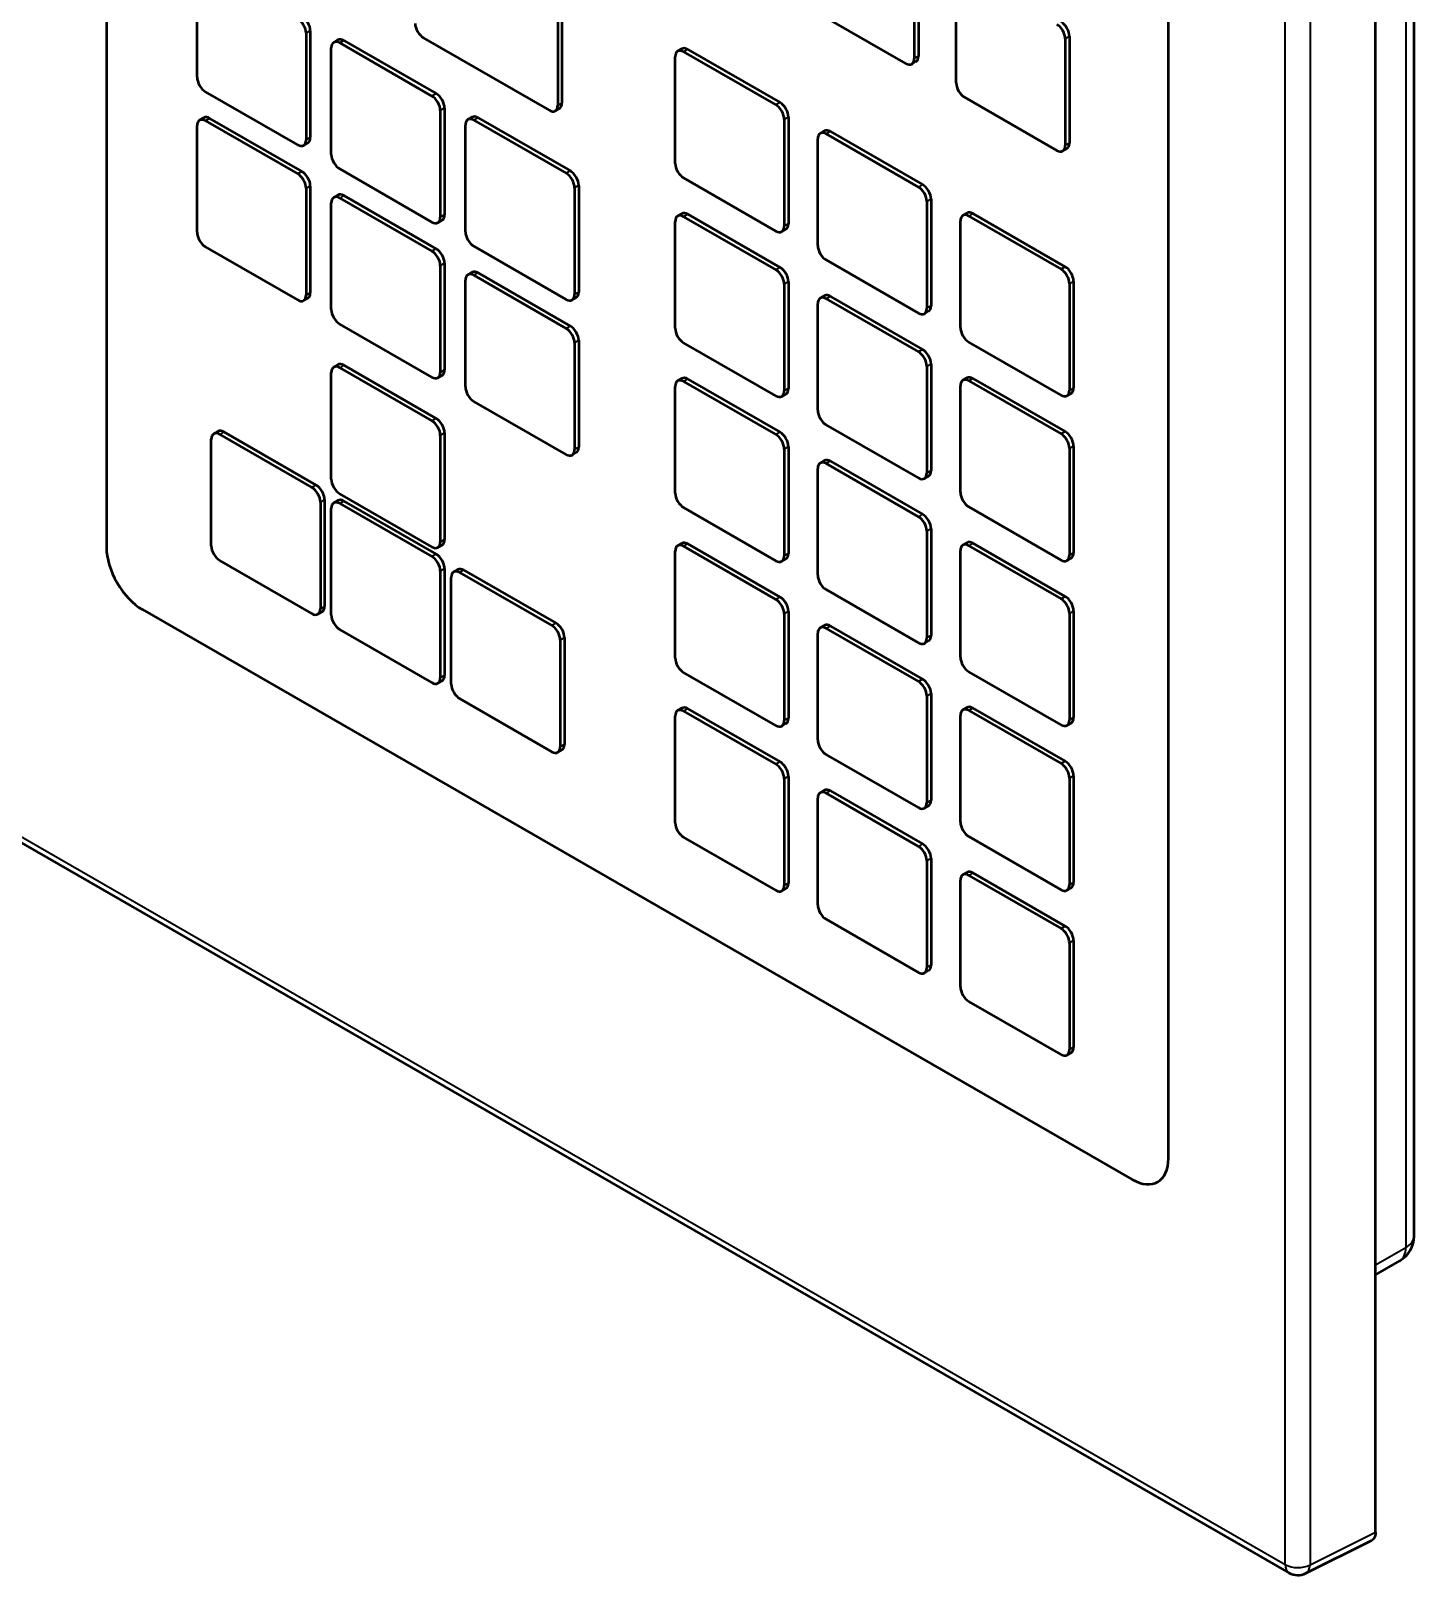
# Model space of a CAD drawing. Header units: millimetres. Extents: x -108 to 2831, y -357 to 1298.
# Drawn here: x 1421.8 to 1538.4, y 665.1 to 795.3 of the extents above; entities that cross this region are included whole.
import ezdxf

# ---------------------------------------------------------------- set-up
doc = ezdxf.new("R2010")
doc.units = ezdxf.units.MM
doc.header["$LTSCALE"] = 4
doc.layers.add('외형선(ISO)', color=7, linetype='Continuous', lineweight=50)
doc.layers.add('좁은 외형선(ISO)', color=7, linetype='Continuous', lineweight=35)

msp = doc.modelspace()

# ---------------------------------------------------------------- linework, layer by layer
at = {"layer": '외형선(ISO)', "color": 0}
for p, q in [((1428.16656, 934.88448), (1428.16656, 751.75393)), ((1428.16656, 934.88448), (1428.16656, 751.75393)), ((1538.40035, 693.66258), (1538.40035, 913.09223)), ((1535.15182, 668.69633), (1535.15182, 911.50932)), ((1517.68628, 700.20295), (1517.68628, 883.33351)), ((1517.68628, 700.20295), (1517.68628, 883.33351)), ((1198.00628, 855.22228), (1527.85347, 665.27592)), ((1496.6145, 802.14493), (1496.6145, 793.15192)), ((1496.26095, 801.94134), (1496.26095, 792.94832)), ((1435.80332, 791.3827), (1435.80332, 800.37572)), ((1499.79648, 790.91234), (1499.79648, 799.90536)), ((1466.56246, 798.19453), (1466.56246, 789.20151)), ((1466.20891, 797.99093), (1466.20891, 788.99791)), ((1495.55384, 792.53797), (1487.77566, 797.01712)), ((1444.9957, 795.08218), (1444.9957, 786.08916)), ((1445.34926, 795.28578), (1445.34926, 786.29276)), ((1447.67865, 794.52358), (1447.3251, 794.31998)), ((1448.17768, 794.47454), (1455.95586, 789.99539)), ((1465.5018, 788.58756), (1454.8952, 794.69549)), ((1508.98887, 794.61181), (1508.98887, 785.61879)), ((1509.34242, 794.81541), (1509.34242, 785.82239)), ((1447.11702, 784.86757), (1447.11702, 793.86059)), ((1447.82413, 794.27094), (1455.60231, 789.79179)), ((1476.1084, 784.11472), (1476.1084, 793.10774)), ((1476.67003, 793.77072), (1476.31648, 793.56712)), ((1476.81551, 793.51809), (1484.59368, 789.03893)), ((1477.16906, 793.72168), (1484.94724, 789.24253)), ((1496.40642, 792.69253), (1496.05287, 792.48893)), ((1444.2886, 785.67881), (1436.51042, 790.15796)), ((1508.28176, 785.20844), (1500.50359, 789.6876)), ((1436.36494, 787.95795), (1436.01139, 787.75436)), ((1436.86398, 787.90892), (1444.64215, 783.42976)), ((1456.30941, 788.56705), (1456.30941, 779.57403)), ((1456.66297, 788.77064), (1456.66297, 779.77763)), ((1458.99236, 788.00844), (1458.63881, 787.80485)), ((1459.49139, 787.95941), (1467.26957, 783.48026)), ((1466.35439, 788.74212), (1466.00083, 788.53852)), ((1485.30079, 787.81419), (1485.30079, 778.82117)), ((1485.65434, 788.01779), (1485.65434, 779.02477)), ((1435.80332, 778.30195), (1435.80332, 787.29497)), ((1436.51042, 787.70532), (1444.2886, 783.22617)), ((1458.43073, 778.35244), (1458.43073, 787.34546)), ((1459.13784, 787.75581), (1466.91601, 783.27666)), ((1488.69085, 786.84839), (1488.33729, 786.6448)), ((1488.83632, 786.59576), (1496.6145, 782.11661)), ((1489.18988, 786.79936), (1496.96805, 782.3202)), ((1445.14118, 785.83337), (1444.78763, 785.62977)), ((1488.12922, 777.19239), (1488.12922, 786.18541)), ((1509.13435, 785.363), (1508.78079, 785.15941)), ((1455.60231, 779.16368), (1447.82413, 783.64283)), ((1484.59368, 778.41082), (1476.81551, 782.88997)), ((1444.9957, 782.00142), (1444.9957, 773.00841)), ((1445.34926, 782.20502), (1445.34926, 773.212)), ((1447.67865, 781.44282), (1447.3251, 781.23922)), ((1448.17768, 781.39379), (1455.95586, 776.91463)), ((1467.62312, 782.05191), (1467.62312, 773.0589)), ((1467.97667, 782.25551), (1467.97667, 773.26249)), ((1447.11702, 771.78682), (1447.11702, 780.77984)), ((1447.82413, 781.19019), (1455.60231, 776.71104)), ((1497.32161, 780.89186), (1497.32161, 771.89885)), ((1497.67516, 781.09546), (1497.67516, 772.10244)), ((1456.45489, 779.31824), (1456.10134, 779.11464)), ((1476.1084, 770.21642), (1476.1084, 779.20943)), ((1476.67003, 779.87242), (1476.31648, 779.66882)), ((1476.81551, 779.61979), (1484.59368, 775.14063)), ((1477.16906, 779.82338), (1484.94724, 775.34423)), ((1500.15003, 770.27006), (1500.15003, 779.26308)), ((1500.71166, 779.92607), (1500.35811, 779.72247)), ((1500.85714, 779.67343), (1508.63531, 775.19428)), ((1501.21069, 779.87703), (1508.98887, 775.39788)), ((1485.44627, 778.56538), (1485.09272, 778.36178)), ((1444.2886, 772.59805), (1436.51042, 777.07721)), ((1466.91601, 772.64855), (1459.13784, 777.1277)), ((1456.30941, 775.48629), (1456.30941, 766.49327)), ((1456.66297, 775.68989), (1456.66297, 766.69687)), ((1458.99236, 774.92769), (1458.63881, 774.72409)), ((1459.49139, 774.87865), (1467.26957, 770.3995)), ((1496.6145, 771.48849), (1488.83632, 775.96765)), ((1458.43073, 765.27169), (1458.43073, 774.26471)), ((1459.13784, 774.67506), (1466.91601, 770.1959)), ((1485.30079, 773.91589), (1485.30079, 764.92287)), ((1485.65434, 774.11949), (1485.65434, 765.12647)), ((1509.34242, 773.96954), (1509.34242, 764.97652)), ((1509.69597, 774.17313), (1509.69597, 765.18012)), ((1445.14118, 772.75262), (1444.78763, 772.54902)), ((1467.7686, 772.80311), (1467.41505, 772.59951)), ((1488.12922, 763.29409), (1488.12922, 772.28711)), ((1488.69085, 772.95009), (1488.33729, 772.74649)), ((1488.83632, 772.69746), (1496.6145, 768.21831)), ((1489.18988, 772.90106), (1496.96805, 768.4219)), ((1497.46708, 771.64306), (1497.11353, 771.43946)), ((1455.60231, 766.08292), (1447.82413, 770.56208)), ((1467.62312, 768.97116), (1467.62312, 759.97814)), ((1467.97667, 769.17476), (1467.97667, 760.18174)), ((1484.59368, 764.51252), (1476.81551, 768.99167)), ((1508.63531, 764.56617), (1500.85714, 769.04532)), ((1447.67865, 767.13575), (1447.3251, 766.93215)), ((1448.17768, 767.08671), (1455.95586, 762.60756)), ((1497.32161, 766.99356), (1497.32161, 758.00054)), ((1497.67516, 767.19716), (1497.67516, 758.20414)), ((1447.11702, 757.47974), (1447.11702, 766.47276)), ((1447.82413, 766.88311), (1455.60231, 762.40396)), ((1456.45489, 766.23748), (1456.10134, 766.03389)), ((1476.67003, 765.97412), (1476.31648, 765.77052)), ((1476.81551, 765.72148), (1484.59368, 761.24233)), ((1477.16906, 765.92508), (1484.94724, 761.44593)), ((1500.71166, 766.02777), (1500.35811, 765.82417)), ((1500.85714, 765.77513), (1508.63531, 761.29598)), ((1501.21069, 765.97873), (1508.98887, 761.49958)), ((1476.1084, 756.31811), (1476.1084, 765.31113)), ((1485.44627, 764.66708), (1485.09272, 764.46348)), ((1500.15003, 756.37176), (1500.15003, 765.36478)), ((1509.4879, 764.72073), (1509.13435, 764.51713)), ((1466.91601, 759.56779), (1459.13784, 764.04694)), ((1496.6145, 757.59019), (1488.83632, 762.06935)), ((1437.0054, 751.85698), (1437.0054, 760.85)), ((1437.56703, 761.51299), (1437.21347, 761.30939)), ((1437.7125, 761.26035), (1445.49068, 756.7812)), ((1438.06606, 761.46395), (1445.84423, 756.9848)), ((1456.30941, 761.17922), (1456.30941, 752.1862)), ((1456.66297, 761.38282), (1456.66297, 752.3898)), ((1467.7686, 759.72235), (1467.41505, 759.51875)), ((1485.30079, 760.01759), (1485.30079, 751.02457)), ((1485.65434, 760.22119), (1485.65434, 751.22817)), ((1509.34242, 760.07124), (1509.34242, 751.07822)), ((1509.69597, 760.27483), (1509.69597, 751.28182)), ((1488.12922, 749.39579), (1488.12922, 758.38881)), ((1488.69085, 759.05179), (1488.33729, 758.84819)), ((1488.83632, 758.79916), (1496.6145, 754.32)), ((1489.18988, 759.00276), (1496.96805, 754.5236)), ((1497.46708, 757.74475), (1497.11353, 757.54116)), ((1446.19779, 755.55646), (1446.19779, 746.56344)), ((1446.55134, 755.76005), (1446.55134, 746.76704)), ((1447.67865, 755.69009), (1447.3251, 755.48649)), ((1455.60231, 751.77585), (1447.82413, 756.255)), ((1447.82413, 755.43745), (1455.60231, 750.9583)), ((1448.17768, 755.64105), (1455.95586, 751.1619)), ((1447.11702, 746.03408), (1447.11702, 755.0271)), ((1484.59368, 750.61422), (1476.81551, 755.09337)), ((1508.63531, 750.66787), (1500.85714, 755.14702)), ((1497.32161, 753.09526), (1497.32161, 744.10224)), ((1497.67516, 753.29886), (1497.67516, 744.30584)), ((1456.45489, 751.93041), (1456.10134, 751.72681)), ((1476.1084, 742.41981), (1476.1084, 751.41283)), ((1476.67003, 752.07582), (1476.31648, 751.87222)), ((1476.81551, 751.82318), (1484.59368, 747.34403)), ((1477.16906, 752.02678), (1484.94724, 747.54763)), ((1500.15003, 742.47346), (1500.15003, 751.46648)), ((1500.71166, 752.12946), (1500.35811, 751.92587)), ((1500.85714, 751.87683), (1508.63531, 747.39768)), ((1501.21069, 752.08043), (1508.98887, 747.60128)), ((1445.49068, 746.15309), (1437.7125, 750.63224)), ((1485.44627, 750.76878), (1485.09272, 750.56518)), ((1509.4879, 750.82243), (1509.13435, 750.61883)), ((1456.30941, 749.73356), (1456.30941, 740.74054)), ((1456.66297, 749.93716), (1456.66297, 740.94414)), ((1457.22865, 740.21119), (1457.22865, 749.2042)), ((1457.79028, 749.86719), (1457.43673, 749.66359)), ((1457.93576, 749.61455), (1465.71393, 745.1354)), ((1458.28931, 749.81815), (1466.06749, 745.339)), ((1496.6145, 743.69189), (1488.83632, 748.17104)), ((1431.20712, 746.48753), (1514.64572, 698.43844)), ((1431.20712, 746.48753), (1514.64572, 698.43844)), ((1446.34326, 746.30765), (1445.98971, 746.10405)), ((1485.30079, 746.11929), (1485.30079, 737.12627)), ((1485.65434, 746.32289), (1485.65434, 737.32987)), ((1509.34242, 746.17293), (1509.34242, 737.17992)), ((1509.69597, 746.37653), (1509.69597, 737.38351)), ((1455.60231, 740.33019), (1447.82413, 744.80934)), ((1488.69085, 745.15349), (1488.33729, 744.94989)), ((1488.83632, 744.90086), (1496.6145, 740.4217)), ((1489.18988, 745.10445), (1496.96805, 740.6253)), ((1466.42104, 743.91066), (1466.42104, 734.91764)), ((1466.77459, 744.11426), (1466.77459, 735.12124)), ((1488.12922, 735.49749), (1488.12922, 744.4905)), ((1497.46708, 743.84645), (1497.11353, 743.64286)), ((1484.59368, 736.71592), (1476.81551, 741.19507)), ((1508.63531, 736.76956), (1500.85714, 741.24872)), ((1456.45489, 740.48475), (1456.10134, 740.28115)), ((1465.71393, 734.50729), (1457.93576, 738.98644)), ((1497.32161, 739.19696), (1497.32161, 730.20394)), ((1497.67516, 739.40056), (1497.67516, 730.40754)), ((1476.1084, 728.52151), (1476.1084, 737.51453)), ((1476.67003, 738.17752), (1476.31648, 737.97392)), ((1476.81551, 737.92488), (1484.59368, 733.44573)), ((1477.16906, 738.12848), (1484.94724, 733.64933)), ((1500.15003, 728.57516), (1500.15003, 737.56818)), ((1500.71166, 738.23116), (1500.35811, 738.02757)), ((1500.85714, 737.97853), (1508.63531, 733.49938)), ((1501.21069, 738.18213), (1508.98887, 733.70297)), ((1485.44627, 736.87048), (1485.09272, 736.66688)), ((1509.4879, 736.92413), (1509.13435, 736.72053)), ((1466.56652, 734.66185), (1466.21297, 734.45825)), ((1496.6145, 729.79359), (1488.83632, 734.27274)), ((1485.30079, 732.22099), (1485.30079, 723.22797)), ((1485.65434, 732.42458), (1485.65434, 723.43157)), ((1509.34242, 732.27463), (1509.34242, 723.28162)), ((1509.69597, 732.47823), (1509.69597, 723.48521)), ((1488.12922, 721.59919), (1488.12922, 730.5922)), ((1488.69085, 731.25519), (1488.33729, 731.05159)), ((1488.83632, 731.00256), (1496.6145, 726.5234)), ((1489.18988, 731.20615), (1496.96805, 726.727)), ((1497.46708, 729.94815), (1497.11353, 729.74455)), ((1484.59368, 722.81762), (1476.81551, 727.29677)), ((1508.63531, 722.87126), (1500.85714, 727.35042)), ((1497.32161, 725.29866), (1497.32161, 716.30564)), ((1497.67516, 725.50226), (1497.67516, 716.50924)), ((1500.71166, 724.33286), (1500.35811, 724.12926)), ((1500.85714, 724.08023), (1508.63531, 719.60108)), ((1501.21069, 724.28383), (1508.98887, 719.80467)), ((1485.44627, 722.97218), (1485.09272, 722.76858)), ((1500.15003, 714.67686), (1500.15003, 723.66988)), ((1509.4879, 723.02583), (1509.13435, 722.82223)), ((1496.6145, 715.89529), (1488.83632, 720.37444)), ((1509.34242, 718.37633), (1509.34242, 709.38331)), ((1509.69597, 718.57993), (1509.69597, 709.58691)), ((1497.46708, 716.04985), (1497.11353, 715.84625)), ((1508.63531, 708.97296), (1500.85714, 713.45212)), ((1509.4879, 709.12752), (1509.13435, 708.92393)), ((1535.15182, 690.40445), (1537.19802, 691.58278)), ((1529.27067, 665.23307), (1534.81328, 667.99322))]:
    msp.add_line(p, q, dxfattribs=at)
for centre, radius, start, end in [((1536.00035, 693.66258), 2.4, 299.9359923, 0), ((1528.60202, 666.57579), 1.5, 240.0640077, 296.4727151)]:
    msp.add_arc(centre, radius, start, end, dxfattribs=at)
for centre, major_axis, start_param, end_param in [((1444.2886, 795.48937), (0.49903, -0.86658), 0.787331872, 2.358128199), ((1444.64215, 795.69297), (0.49903, -0.86658), 0.787331872, 2.358128199), ((1454.8952, 795.51304), (-0.49903, 0.86658), 0.787331872, 2.358128199), ((1508.28176, 795.01901), (0.49903, -0.86658), 0.787331872, 2.358128199), ((1508.63531, 795.22261), (0.49903, -0.86658), 0.787331872, 2.358128199), ((1447.82413, 793.45339), (-0.49903, 0.86658), 5.499720852, 7.070517179), ((1448.17768, 793.65699), (-0.49903, 0.86658), 5.499720852, 6.283185307), ((1476.81551, 792.70054), (-0.49903, 0.86658), 5.499720852, 7.070517179), ((1477.16906, 792.90414), (-0.49903, 0.86658), 5.499720852, 6.283185307), ((1495.90739, 793.55911), (0.49903, -0.86658), 0, 0.787331872), ((1495.55384, 793.35551), (0.49903, -0.86658), 5.499720852, 7.070517179), ((1436.51042, 790.97551), (-0.49903, 0.86658), 0.787331872, 2.358128199), ((1500.50359, 790.50514), (-0.49903, 0.86658), 0.787331872, 2.358128199), ((1455.60231, 788.97424), (0.49903, -0.86658), 0.787331872, 2.358128199), ((1455.95586, 789.17784), (0.49903, -0.86658), 0.787331872, 2.358128199), ((1465.85535, 789.6087), (0.49903, -0.86658), 0, 0.787331872), ((1484.94724, 788.42498), (0.49903, -0.86658), 0.787331872, 2.358128199), ((1436.51042, 786.88777), (-0.49903, 0.86658), 5.499720852, 7.070517179), ((1436.86398, 787.09137), (-0.49903, 0.86658), 5.499720852, 6.283185307), ((1459.13784, 786.93826), (-0.49903, 0.86658), 5.499720852, 7.070517179), ((1459.49139, 787.14186), (-0.49903, 0.86658), 5.499720852, 6.283185307), ((1465.5018, 789.40511), (0.49903, -0.86658), 5.499720852, 7.070517179), ((1484.59368, 788.22139), (0.49903, -0.86658), 0.787331872, 2.358128199), ((1488.83632, 785.77821), (-0.49903, 0.86658), 5.499720852, 7.070517179), ((1489.18988, 785.98181), (-0.49903, 0.86658), 5.499720852, 6.283185307), ((1444.2886, 786.49636), (0.49903, -0.86658), 5.499720852, 7.070517179), ((1444.64215, 786.69995), (0.49903, -0.86658), 0, 0.787331872), ((1508.28176, 786.02599), (0.49903, -0.86658), 5.499720852, 7.070517179), ((1508.63531, 786.22959), (0.49903, -0.86658), 0, 0.787331872), ((1447.82413, 784.46038), (-0.49903, 0.86658), 0.787331872, 2.358128199), ((1476.81551, 783.70752), (-0.49903, 0.86658), 0.787331872, 2.358128199), ((1444.2886, 782.40862), (0.49903, -0.86658), 0.787331872, 2.358128199), ((1444.64215, 782.61222), (0.49903, -0.86658), 0.787331872, 2.358128199), ((1466.91601, 782.45911), (0.49903, -0.86658), 0.787331872, 2.358128199), ((1467.26957, 782.66271), (0.49903, -0.86658), 0.787331872, 2.358128199), ((1447.82413, 780.37264), (-0.49903, 0.86658), 5.499720852, 7.070517179), ((1448.17768, 780.57624), (-0.49903, 0.86658), 5.499720852, 6.283185307), ((1496.6145, 781.29906), (0.49903, -0.86658), 0.787331872, 2.358128199), ((1496.96805, 781.50266), (0.49903, -0.86658), 0.787331872, 2.358128199), ((1501.21069, 779.05948), (-0.49903, 0.86658), 5.499720852, 6.283185307), ((1455.60231, 779.98122), (0.49903, -0.86658), 5.499720852, 7.070517179), ((1455.95586, 780.18482), (0.49903, -0.86658), 0, 0.787331872), ((1476.81551, 778.80224), (-0.49903, 0.86658), 5.499720852, 7.070517179), ((1477.16906, 779.00584), (-0.49903, 0.86658), 5.499720852, 6.283185307), ((1484.59368, 779.22837), (0.49903, -0.86658), 5.499720852, 7.070517179), ((1484.94724, 779.43197), (0.49903, -0.86658), 0, 0.787331872), ((1500.85714, 778.85589), (-0.49903, 0.86658), 5.499720852, 7.070517179), ((1436.51042, 777.89475), (-0.49903, 0.86658), 0.787331872, 2.358128199), ((1459.13784, 777.94525), (-0.49903, 0.86658), 0.787331872, 2.358128199), ((1455.60231, 775.89349), (0.49903, -0.86658), 0.787331872, 2.358128199), ((1455.95586, 776.09709), (0.49903, -0.86658), 0.787331872, 2.358128199), ((1488.83632, 776.78519), (-0.49903, 0.86658), 0.787331872, 2.358128199), ((1459.13784, 773.85751), (-0.49903, 0.86658), 5.499720852, 7.070517179), ((1459.49139, 774.06111), (-0.49903, 0.86658), 5.499720852, 6.283185307), ((1484.59368, 774.32309), (0.49903, -0.86658), 0.787331872, 2.358128199), ((1484.94724, 774.52668), (0.49903, -0.86658), 0.787331872, 2.358128199), ((1508.63531, 774.37673), (0.49903, -0.86658), 0.787331872, 2.358128199), ((1508.98887, 774.58033), (0.49903, -0.86658), 0.787331872, 2.358128199), ((1444.2886, 773.4156), (0.49903, -0.86658), 5.499720852, 7.070517179), ((1444.64215, 773.6192), (0.49903, -0.86658), 0, 0.787331872), ((1466.91601, 773.46609), (0.49903, -0.86658), 5.499720852, 7.070517179), ((1467.26957, 773.66969), (0.49903, -0.86658), 0, 0.787331872), ((1488.83632, 771.87991), (-0.49903, 0.86658), 5.499720852, 7.070517179), ((1489.18988, 772.08351), (-0.49903, 0.86658), 5.499720852, 6.283185307), ((1447.82413, 771.37962), (-0.49903, 0.86658), 0.787331872, 2.358128199), ((1496.6145, 772.30604), (0.49903, -0.86658), 5.499720852, 7.070517179), ((1496.96805, 772.50964), (0.49903, -0.86658), 0, 0.787331872), ((1466.91601, 769.37836), (0.49903, -0.86658), 0.787331872, 2.358128199), ((1467.26957, 769.58195), (0.49903, -0.86658), 0.787331872, 2.358128199), ((1476.81551, 769.80922), (-0.49903, 0.86658), 0.787331872, 2.358128199), ((1500.85714, 769.86287), (-0.49903, 0.86658), 0.787331872, 2.358128199), ((1496.96805, 767.60436), (0.49903, -0.86658), 0.787331872, 2.358128199), ((1447.82413, 766.06557), (-0.49903, 0.86658), 5.499720852, 7.070517179), ((1448.17768, 766.26916), (-0.49903, 0.86658), 5.499720852, 6.283185307), ((1496.6145, 767.40076), (0.49903, -0.86658), 0.787331872, 2.358128199), ((1455.60231, 766.90047), (0.49903, -0.86658), 5.499720852, 7.070517179), ((1455.95586, 767.10407), (0.49903, -0.86658), 0, 0.787331872), ((1476.81551, 764.90394), (-0.49903, 0.86658), 5.499720852, 7.070517179), ((1477.16906, 765.10754), (-0.49903, 0.86658), 5.499720852, 6.283185307), ((1500.85714, 764.95758), (-0.49903, 0.86658), 5.499720852, 7.070517179), ((1501.21069, 765.16118), (-0.49903, 0.86658), 5.499720852, 6.283185307), ((1459.13784, 764.86449), (-0.49903, 0.86658), 0.787331872, 2.358128199), ((1484.59368, 765.33007), (0.49903, -0.86658), 5.499720852, 7.070517179), ((1484.94724, 765.53367), (0.49903, -0.86658), 0, 0.787331872), ((1508.63531, 765.38371), (0.49903, -0.86658), 5.499720852, 7.070517179), ((1508.98887, 765.58731), (0.49903, -0.86658), 0, 0.787331872), ((1488.83632, 762.88689), (-0.49903, 0.86658), 0.787331872, 2.358128199), ((1455.60231, 761.58641), (0.49903, -0.86658), 0.787331872, 2.358128199), ((1455.95586, 761.79001), (0.49903, -0.86658), 0.787331872, 2.358128199), ((1437.7125, 760.44281), (-0.49903, 0.86658), 5.499720852, 7.070517179), ((1438.06606, 760.6464), (-0.49903, 0.86658), 5.499720852, 6.283185307), ((1484.59368, 760.42478), (0.49903, -0.86658), 0.787331872, 2.358128199), ((1484.94724, 760.62838), (0.49903, -0.86658), 0.787331872, 2.358128199), ((1508.63531, 760.47843), (0.49903, -0.86658), 0.787331872, 2.358128199), ((1508.98887, 760.68203), (0.49903, -0.86658), 0.787331872, 2.358128199), ((1466.91601, 760.38534), (0.49903, -0.86658), 5.499720852, 7.070517179), ((1467.26957, 760.58894), (0.49903, -0.86658), 0, 0.787331872), ((1489.18988, 758.18521), (-0.49903, 0.86658), 5.499720852, 6.283185307), ((1488.83632, 757.98161), (-0.49903, 0.86658), 5.499720852, 7.070517179), ((1496.6145, 758.40774), (0.49903, -0.86658), 5.499720852, 7.070517179), ((1496.96805, 758.61134), (0.49903, -0.86658), 0, 0.787331872), ((1445.49068, 755.96365), (0.49903, -0.86658), 0.787331872, 2.358128199), ((1445.84423, 756.16725), (0.49903, -0.86658), 0.787331872, 2.358128199), ((1447.82413, 757.07255), (-0.49903, 0.86658), 0.787331872, 2.358128199), ((1447.82413, 754.61991), (-0.49903, 0.86658), 5.499720852, 7.070517179), ((1448.17768, 754.8235), (-0.49903, 0.86658), 5.499720852, 6.283185307), ((1476.81551, 755.91092), (-0.49903, 0.86658), 0.787331872, 2.358128199), ((1500.85714, 755.96457), (-0.49903, 0.86658), 0.787331872, 2.358128199), ((1496.6145, 753.50246), (0.49903, -0.86658), 0.787331872, 2.358128199), ((1496.96805, 753.70606), (0.49903, -0.86658), 0.787331872, 2.358128199), ((1431.20712, 750.00299), (-2.14584, 3.72631), 0.787331872, 2.358128199), ((1431.20712, 750.00299), (2.14584, -3.72631), 3.928924525, 5.499720852), ((1437.7125, 751.44979), (-0.49903, 0.86658), 0.787331872, 2.358128199), ((1455.60231, 752.5934), (0.49903, -0.86658), 5.499720852, 7.070517179), ((1455.95586, 752.79699), (0.49903, -0.86658), 0, 0.787331872), ((1476.81551, 751.00564), (-0.49903, 0.86658), 5.499720852, 7.070517179), ((1477.16906, 751.20923), (-0.49903, 0.86658), 5.499720852, 6.283185307), ((1500.85714, 751.05928), (-0.49903, 0.86658), 5.499720852, 7.070517179), ((1501.21069, 751.26288), (-0.49903, 0.86658), 5.499720852, 6.283185307), ((1455.60231, 750.14075), (0.49903, -0.86658), 0.787331872, 2.358128199), ((1455.95586, 750.34435), (0.49903, -0.86658), 0.787331872, 2.358128199), ((1484.59368, 751.43177), (0.49903, -0.86658), 5.499720852, 7.070517179), ((1484.94724, 751.63536), (0.49903, -0.86658), 0, 0.787331872), ((1508.63531, 751.48541), (0.49903, -0.86658), 5.499720852, 7.070517179), ((1508.98887, 751.68901), (0.49903, -0.86658), 0, 0.787331872), ((1457.93576, 748.79701), (-0.49903, 0.86658), 5.499720852, 7.070517179), ((1458.28931, 749.00061), (-0.49903, 0.86658), 5.499720852, 6.283185307), ((1488.83632, 748.98859), (-0.49903, 0.86658), 0.787331872, 2.358128199), ((1484.94724, 746.73008), (0.49903, -0.86658), 0.787331872, 2.358128199), ((1508.98887, 746.78373), (0.49903, -0.86658), 0.787331872, 2.358128199), ((1445.49068, 746.97063), (0.49903, -0.86658), 5.499720852, 7.070517179), ((1445.84423, 747.17423), (0.49903, -0.86658), 0, 0.787331872), ((1484.59368, 746.52648), (0.49903, -0.86658), 0.787331872, 2.358128199), ((1508.63531, 746.58013), (0.49903, -0.86658), 0.787331872, 2.358128199), ((1447.82413, 745.62689), (-0.49903, 0.86658), 0.787331872, 2.358128199), ((1465.71393, 744.31785), (0.49903, -0.86658), 0.787331872, 2.358128199), ((1466.06749, 744.52145), (0.49903, -0.86658), 0.787331872, 2.358128199), ((1488.83632, 744.08331), (-0.49903, 0.86658), 5.499720852, 7.070517179), ((1489.18988, 744.28691), (-0.49903, 0.86658), 5.499720852, 6.283185307), ((1496.6145, 744.50944), (0.49903, -0.86658), 5.499720852, 7.070517179), ((1496.96805, 744.71304), (0.49903, -0.86658), 0, 0.787331872), ((1476.81551, 742.01262), (-0.49903, 0.86658), 0.787331872, 2.358128199), ((1500.85714, 742.06626), (-0.49903, 0.86658), 0.787331872, 2.358128199), ((1455.95586, 741.35133), (0.49903, -0.86658), 0, 0.787331872), ((1455.60231, 741.14774), (0.49903, -0.86658), 5.499720852, 7.070517179), ((1457.93576, 739.80399), (-0.49903, 0.86658), 0.787331872, 2.358128199), ((1496.6145, 739.60416), (0.49903, -0.86658), 0.787331872, 2.358128199), ((1496.96805, 739.80775), (0.49903, -0.86658), 0.787331872, 2.358128199), ((1501.21069, 737.36458), (-0.49903, 0.86658), 5.499720852, 6.283185307), ((1476.81551, 737.10734), (-0.49903, 0.86658), 5.499720852, 7.070517179), ((1477.16906, 737.31093), (-0.49903, 0.86658), 5.499720852, 6.283185307), ((1484.59368, 737.53347), (0.49903, -0.86658), 5.499720852, 7.070517179), ((1484.94724, 737.73706), (0.49903, -0.86658), 0, 0.787331872), ((1500.85714, 737.16098), (-0.49903, 0.86658), 5.499720852, 7.070517179), ((1508.63531, 737.58711), (0.49903, -0.86658), 5.499720852, 7.070517179), ((1508.98887, 737.79071), (0.49903, -0.86658), 0, 0.787331872), ((1465.71393, 735.32484), (0.49903, -0.86658), 5.499720852, 7.070517179), ((1466.06749, 735.52843), (0.49903, -0.86658), 0, 0.787331872), ((1488.83632, 735.09029), (-0.49903, 0.86658), 0.787331872, 2.358128199), ((1484.59368, 732.62818), (0.49903, -0.86658), 0.787331872, 2.358128199), ((1484.94724, 732.83178), (0.49903, -0.86658), 0.787331872, 2.358128199), ((1508.63531, 732.68183), (0.49903, -0.86658), 0.787331872, 2.358128199), ((1508.98887, 732.88543), (0.49903, -0.86658), 0.787331872, 2.358128199), ((1488.83632, 730.18501), (-0.49903, 0.86658), 5.499720852, 7.070517179), ((1489.18988, 730.38861), (-0.49903, 0.86658), 5.499720852, 6.283185307), ((1496.6145, 730.61114), (0.49903, -0.86658), 5.499720852, 7.070517179), ((1496.96805, 730.81474), (0.49903, -0.86658), 0, 0.787331872), ((1476.81551, 728.11432), (-0.49903, 0.86658), 0.787331872, 2.358128199), ((1500.85714, 728.16796), (-0.49903, 0.86658), 0.787331872, 2.358128199), ((1496.96805, 725.90945), (0.49903, -0.86658), 0.787331872, 2.358128199), ((1496.6145, 725.70586), (0.49903, -0.86658), 0.787331872, 2.358128199), ((1500.85714, 723.26268), (-0.49903, 0.86658), 5.499720852, 7.070517179), ((1501.21069, 723.46628), (-0.49903, 0.86658), 5.499720852, 6.283185307), ((1484.59368, 723.63516), (0.49903, -0.86658), 5.499720852, 7.070517179), ((1484.94724, 723.83876), (0.49903, -0.86658), 0, 0.787331872), ((1508.63531, 723.68881), (0.49903, -0.86658), 5.499720852, 7.070517179), ((1508.98887, 723.89241), (0.49903, -0.86658), 0, 0.787331872), ((1488.83632, 721.19199), (-0.49903, 0.86658), 0.787331872, 2.358128199), ((1508.63531, 718.78353), (0.49903, -0.86658), 0.787331872, 2.358128199), ((1508.98887, 718.98713), (0.49903, -0.86658), 0.787331872, 2.358128199), ((1496.6145, 716.71284), (0.49903, -0.86658), 5.499720852, 7.070517179), ((1496.96805, 716.91643), (0.49903, -0.86658), 0, 0.787331872), ((1500.85714, 714.26966), (-0.49903, 0.86658), 0.787331872, 2.358128199), ((1508.63531, 709.79051), (0.49903, -0.86658), 5.499720852, 7.070517179), ((1508.98887, 709.99411), (0.49903, -0.86658), 0, 0.787331872), ((1514.64572, 701.95389), (2.14584, -3.72631), 5.499720852, 7.070517179), ((1514.64572, 701.95389), (2.14584, -3.72631), 5.499720852, 7.070517179)]:
    msp.add_ellipse(centre, major_axis=major_axis, ratio=0.578093116, start_param=start_param, end_param=end_param, dxfattribs=at)
msp.add_rational_spline([(1535.15182, 668.69633), (1535.15182, 668.36018), (1535.03837, 668.10531), (1534.81328, 667.99322)], [1, 0.898170542511, 0.849523442928, 0.854058701251], degree=3, dxfattribs=at)
at = {"layer": '좁은 외형선(ISO)', "color": 0}
for p, q in [((1537.6974, 912.11496), (1537.6974, 692.68531)), ((1527.54136, 665.965), (1527.54136, 908.34676)), ((1529.62501, 908.32581), (1529.62501, 665.94405)), ((1197.69417, 855.91136), (1527.54136, 665.965)), ((1445.34926, 795.28578), (1444.9957, 795.08218)), ((1448.17768, 794.47454), (1447.82413, 794.27094)), ((1509.34242, 794.81541), (1508.98887, 794.61181)), ((1477.16906, 793.72168), (1476.81551, 793.51809)), ((1496.6145, 793.15192), (1496.26095, 792.94832)), ((1455.95586, 789.99539), (1455.60231, 789.79179)), ((1466.56246, 789.20151), (1466.20891, 788.99791)), ((1484.94724, 789.24253), (1484.59368, 789.03893)), ((1436.86398, 787.90892), (1436.51042, 787.70532)), ((1456.66297, 788.77064), (1456.30941, 788.56705)), ((1459.49139, 787.95941), (1459.13784, 787.75581)), ((1485.65434, 788.01779), (1485.30079, 787.81419)), ((1489.18988, 786.79936), (1488.83632, 786.59576)), ((1445.34926, 786.29276), (1444.9957, 786.08916)), ((1509.34242, 785.82239), (1508.98887, 785.61879)), ((1444.64215, 783.42976), (1444.2886, 783.22617)), ((1467.26957, 783.48026), (1466.91601, 783.27666)), ((1445.34926, 782.20502), (1444.9957, 782.00142)), ((1448.17768, 781.39379), (1447.82413, 781.19019)), ((1467.97667, 782.25551), (1467.62312, 782.05191)), ((1496.96805, 782.3202), (1496.6145, 782.11661)), ((1497.67516, 781.09546), (1497.32161, 780.89186)), ((1456.66297, 779.77763), (1456.30941, 779.57403)), ((1477.16906, 779.82338), (1476.81551, 779.61979)), ((1485.65434, 779.02477), (1485.30079, 778.82117)), ((1501.21069, 779.87703), (1500.85714, 779.67343)), ((1455.95586, 776.91463), (1455.60231, 776.71104)), ((1456.66297, 775.68989), (1456.30941, 775.48629)), ((1459.49139, 774.87865), (1459.13784, 774.67506)), ((1484.94724, 775.34423), (1484.59368, 775.14063)), ((1508.98887, 775.39788), (1508.63531, 775.19428)), ((1485.65434, 774.11949), (1485.30079, 773.91589)), ((1509.69597, 774.17313), (1509.34242, 773.96954)), ((1445.34926, 773.212), (1444.9957, 773.00841)), ((1467.97667, 773.26249), (1467.62312, 773.0589)), ((1489.18988, 772.90106), (1488.83632, 772.69746)), ((1497.67516, 772.10244), (1497.32161, 771.89885)), ((1467.26957, 770.3995), (1466.91601, 770.1959)), ((1467.97667, 769.17476), (1467.62312, 768.97116)), ((1496.96805, 768.4219), (1496.6145, 768.21831)), ((1448.17768, 767.08671), (1447.82413, 766.88311)), ((1497.67516, 767.19716), (1497.32161, 766.99356)), ((1456.66297, 766.69687), (1456.30941, 766.49327)), ((1477.16906, 765.92508), (1476.81551, 765.72148)), ((1501.21069, 765.97873), (1500.85714, 765.77513)), ((1485.65434, 765.12647), (1485.30079, 764.92287)), ((1509.69597, 765.18012), (1509.34242, 764.97652)), ((1455.95586, 762.60756), (1455.60231, 762.40396)), ((1438.06606, 761.46395), (1437.7125, 761.26035)), ((1456.66297, 761.38282), (1456.30941, 761.17922)), ((1484.94724, 761.44593), (1484.59368, 761.24233)), ((1508.98887, 761.49958), (1508.63531, 761.29598)), ((1467.97667, 760.18174), (1467.62312, 759.97814)), ((1485.65434, 760.22119), (1485.30079, 760.01759)), ((1509.69597, 760.27483), (1509.34242, 760.07124)), ((1489.18988, 759.00276), (1488.83632, 758.79916)), ((1497.67516, 758.20414), (1497.32161, 758.00054)), ((1445.84423, 756.9848), (1445.49068, 756.7812)), ((1446.55134, 755.76005), (1446.19779, 755.55646)), ((1448.17768, 755.64105), (1447.82413, 755.43745)), ((1496.96805, 754.5236), (1496.6145, 754.32)), ((1497.67516, 753.29886), (1497.32161, 753.09526)), ((1456.66297, 752.3898), (1456.30941, 752.1862)), ((1477.16906, 752.02678), (1476.81551, 751.82318)), ((1501.21069, 752.08043), (1500.85714, 751.87683)), ((1455.95586, 751.1619), (1455.60231, 750.9583)), ((1485.65434, 751.22817), (1485.30079, 751.02457)), ((1509.69597, 751.28182), (1509.34242, 751.07822)), ((1456.66297, 749.93716), (1456.30941, 749.73356)), ((1458.28931, 749.81815), (1457.93576, 749.61455)), ((1484.94724, 747.54763), (1484.59368, 747.34403)), ((1508.98887, 747.60128), (1508.63531, 747.39768)), ((1446.55134, 746.76704), (1446.19779, 746.56344)), ((1485.65434, 746.32289), (1485.30079, 746.11929)), ((1509.69597, 746.37653), (1509.34242, 746.17293)), ((1466.06749, 745.339), (1465.71393, 745.1354)), ((1489.18988, 745.10445), (1488.83632, 744.90086)), ((1466.77459, 744.11426), (1466.42104, 743.91066)), ((1497.67516, 744.30584), (1497.32161, 744.10224)), ((1456.66297, 740.94414), (1456.30941, 740.74054)), ((1496.96805, 740.6253), (1496.6145, 740.4217)), ((1497.67516, 739.40056), (1497.32161, 739.19696)), ((1477.16906, 738.12848), (1476.81551, 737.92488)), ((1485.65434, 737.32987), (1485.30079, 737.12627)), ((1501.21069, 738.18213), (1500.85714, 737.97853)), ((1509.69597, 737.38351), (1509.34242, 737.17992)), ((1466.77459, 735.12124), (1466.42104, 734.91764)), ((1484.94724, 733.64933), (1484.59368, 733.44573)), ((1508.98887, 733.70297), (1508.63531, 733.49938)), ((1485.65434, 732.42458), (1485.30079, 732.22099)), ((1509.69597, 732.47823), (1509.34242, 732.27463)), ((1489.18988, 731.20615), (1488.83632, 731.00256)), ((1497.67516, 730.40754), (1497.32161, 730.20394)), ((1496.96805, 726.727), (1496.6145, 726.5234)), ((1497.67516, 725.50226), (1497.32161, 725.29866)), ((1501.21069, 724.28383), (1500.85714, 724.08023)), ((1485.65434, 723.43157), (1485.30079, 723.22797)), ((1509.69597, 723.48521), (1509.34242, 723.28162)), ((1508.98887, 719.80467), (1508.63531, 719.60108)), ((1509.69597, 718.57993), (1509.34242, 718.37633)), ((1497.67516, 716.50924), (1497.32161, 716.30564)), ((1509.69597, 709.58691), (1509.34242, 709.38331)), ((1537.6974, 692.68531), (1535.15182, 691.21941)), ((1529.62501, 665.94405), (1535.15182, 668.69633))]:
    msp.add_line(p, q, dxfattribs=at)
for centre, major_axis, ratio, start_param, end_param in [((1536.00035, 693.66258), (2.4, 0), 0.575861701, 5.497787144, 6.283185307), ((1536.00035, 693.66258), (1.19768, -2.0798), 0.578093116, 0, 0.787331872), ((1528.60202, 666.57579), (-1.5, 0), 0.575861701, 0.785398163, 2.321287905), ((1528.60202, 666.57579), (-0.74855, -1.29988), 0.578093116, 5.495853435, 6.283185307), ((1528.60202, 666.57579), (0.66866, -1.34272), 0.577311613, 0, 0.821649537)]:
    msp.add_ellipse(centre, major_axis=major_axis, ratio=ratio, start_param=start_param, end_param=end_param, dxfattribs=at)

doc.saveas('drawing.dxf')
